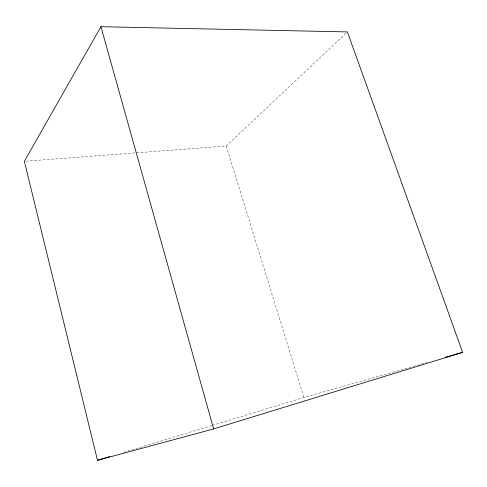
<?xml version="1.0" encoding="UTF-8"?>
<svg xmlns="http://www.w3.org/2000/svg" width="487" height="487" viewBox="0 0 487 487"><rect width="100%" height="100%" fill="white"/><g stroke="black" fill="none" stroke-linecap="round" stroke-linejoin="round"><path stroke-width="0.37" stroke-dasharray="2.44 1.83" d="M25.86 161.185L226.224 146.015L346.269 32.964M123.661 452.332L211.614 425.583M212.344 425.358L303.925 397.502L426.807 362.565M226.224 146.015L303.925 397.502"/><path stroke-width="0.73" d="M100.925 26.706L24.35 161.3L97.497 460.294L213.641 428.931L462.65 352.375L347.377 31.923L100.925 26.706L213.641 428.931M97.497 460.294L106.221 457.64M107.676 457.196L109.855 456.532M445.094 357.367L462.65 352.375"/></g></svg>
